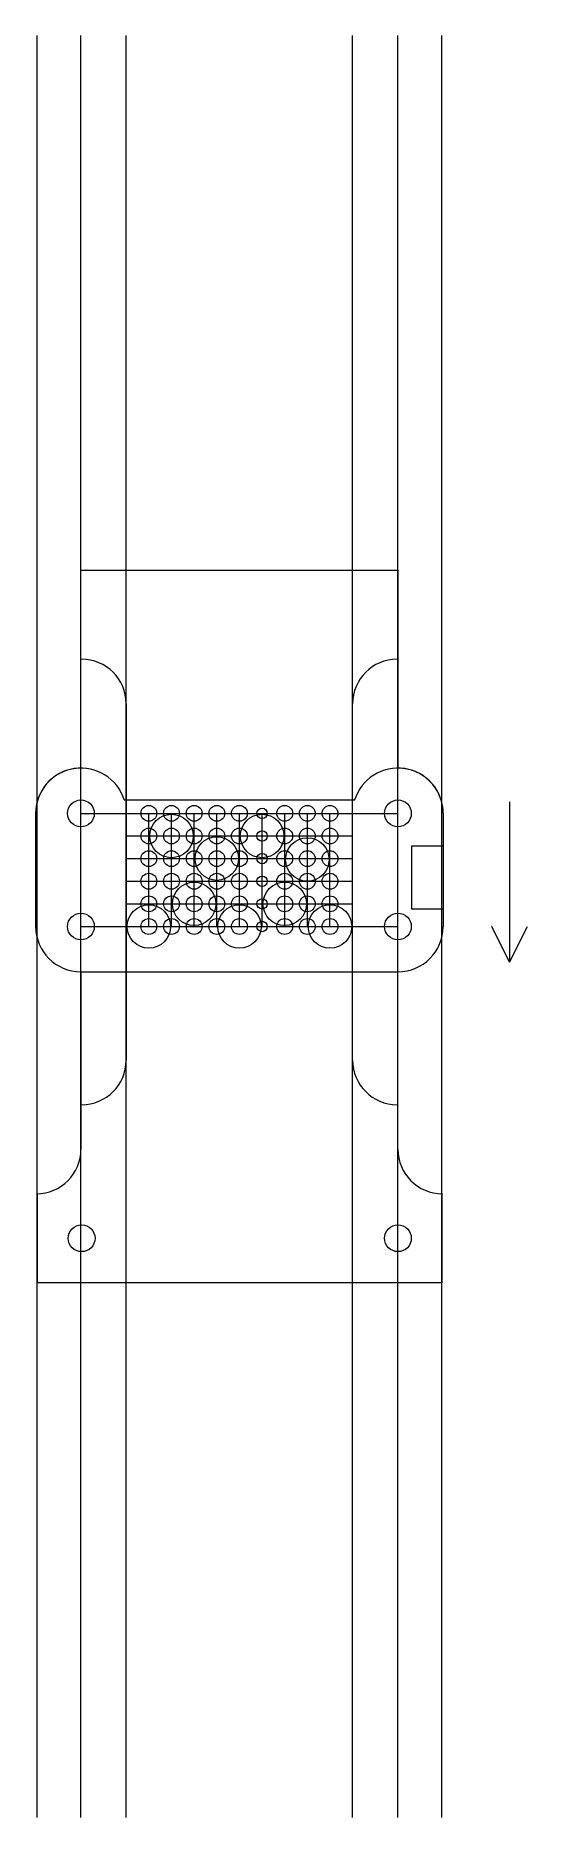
# Model space of a CAD drawing. Header units: millimetres. Extents: x -10 to 45, y -90 to 110.
import ezdxf

# ---------------------------------------------------------------- set-up
doc = ezdxf.new("R2010")
doc.units = ezdxf.units.MM
for name, color, linetype, lineweight, true_color in [('guide', 178, 'Continuous', 0, 0x000000), ('led-mount', 7, 'Continuous', 0, 0xffffff), ('mask', 7, 'Continuous', 0, 0xffffff), ('tape', 5, 'Continuous', 0, 0x0000ff), ('track', 178, 'Continuous', 0, 0x000000)]:
    doc.layers.add(name, color=color, linetype=linetype, lineweight=lineweight, true_color=true_color)

msp = doc.modelspace()

# ---------------------------------------------------------------- linework, layer by layer
at = {"layer": 'guide'}
for p, q in [((-5.08, 27.78), (-5.08, 40)), ((-5, 40), (-5.08, 40)), ((30.48, 40), (30.4, 40)), ((30.48, 40), (30.48, 27.78)), ((0, 35), (0, -5)), ((25.4, -5), (25.4, 35)), ((-10.16, 22.7), (-10.16, 10)), ((35.56, 22.7), (35.56, 10)), ((-5.08, 4.92), (-5.08, -10)), ((30.48, -10), (30.48, 4.92)), ((-5.08, -10), (-5, -10)), ((30.4, -10), (30.48, -10))]:
    msp.add_line(p, q, dxfattribs=at)
for centre in [(-5.08, 22.7), (30.48, 22.7), (-5.08, 10), (30.48, 10)]:
    msp.add_circle(centre, 1.5, dxfattribs=at)
for centre, radius, start, end in [((-5, 35), 5, 0, 90), ((30.4, 35), 5, 90, 180), ((-5.08, 22.7), 5.08, 90, 180), ((30.48, 22.7), 5.08, 0, 90), ((-5.08, 10), 5.08, 180, 270), ((30.48, 10), 5.08, 270, 0), ((-5, -5), 5, 270, 0), ((30.4, -5), 5, 180, 270)]:
    msp.add_arc(centre, radius, start, end, dxfattribs=at)
at = {"layer": 'led-mount'}
for p, q in [((-0.23, 24.2), (25.63, 24.2)), ((-10.16, 22.7), (-10.16, 10)), ((35.56, 22.7), (35.56, 19)), ((32, 19), (32, 12)), ((35.56, 19), (32, 19)), ((32, 12), (35.56, 12)), ((35.56, 12), (35.56, 10)), ((-5.08, 4.92), (30.48, 4.92))]:
    msp.add_line(p, q, dxfattribs=at)
for centre, radius in [((-5.08, 22.7), 1.5), ((30.48, 22.7), 1.5), ((5.08, 20.16), 2.44), ((15.24, 20.16), 2.44), ((10.16, 17.62), 2.44), ((20.32, 17.52), 2.44), ((7.62, 12.54), 2.44), ((17.78, 12.54), 2.44), ((2.54, 10), 2.44), ((12.7, 10), 2.44), ((22.86, 10), 2.44), ((-5.08, 10), 1.5), ((30.48, 10), 1.5)]:
    msp.add_circle(centre, radius, dxfattribs=at)
for centre, start, end in [((-5.08, 22.7), 17.1741, 180), ((30.48, 22.7), 0, 162.8259), ((-5.08, 10), 180, 270), ((30.48, 10), 270, 0)]:
    msp.add_arc(centre, 5.08, start, end, dxfattribs=at)
at = {"layer": 'mask'}
for p, q in [((-0.23, 24.2), (25.63, 24.2)), ((-10.16, 22.7), (-10.16, 10)), ((35.56, 22.7), (35.56, 19)), ((32, 19), (32, 12)), ((35.56, 19), (32, 19)), ((32, 12), (35.56, 12)), ((35.56, 12), (35.56, 10)), ((-5.08, 4.92), (30.48, 4.92))]:
    msp.add_line(p, q, dxfattribs=at)
for centre, radius in [((-5.08, 22.7), 1.5), ((30.48, 22.7), 1.5), ((5.08, 20.16), 0.889), ((15.24, 20.16), 0.584), ((10.16, 17.62), 0.889), ((20.32, 17.62), 0.889), ((7.62, 12.54), 0.889), ((17.78, 12.54), 0.889), ((-5.08, 10), 1.5), ((2.54, 10), 0.889), ((12.7, 10), 0.889), ((22.86, 10), 0.889), ((30.48, 10), 1.5)]:
    msp.add_circle(centre, radius, dxfattribs=at)
for centre, start, end in [((-5.08, 22.7), 17.1741, 180), ((30.48, 22.7), 0, 162.8259), ((-5.08, 10), 180, 270), ((30.48, 10), 270, 0)]:
    msp.add_arc(centre, 5.08, start, end, dxfattribs=at)
at = {"layer": 'tape'}
for p, q in [((-10, -90), (-10, 110)), ((-5.08, -90), (-5.08, 110)), ((0, -90), (0, 110)), ((25.4, -90), (25.4, 110)), ((30.48, -90), (30.48, 110)), ((35.4, -90), (35.4, 110)), ((43, 24), (43, 6)), ((-5.08, 22.7), (30.48, 22.7)), ((2.54, 10), (2.54, 22.7)), ((5.08, 10), (5.08, 22.7)), ((7.62, 10), (7.62, 22.7)), ((10.16, 10), (10.16, 22.7)), ((12.7, 10), (12.7, 22.7)), ((15.24, 10), (15.24, 22.7)), ((17.78, 10), (17.78, 22.7)), ((20.32, 10), (20.32, 22.7)), ((22.86, 10), (22.86, 22.7)), ((0, 20.16), (25.4, 20.16)), ((0, 17.62), (25.4, 17.62)), ((0, 15.08), (25.4, 15.08)), ((0, 12.54), (25.4, 12.54)), ((-5.08, 10), (30.48, 10)), ((43, 6), (41, 10)), ((43, 6), (45, 10))]:
    msp.add_line(p, q, dxfattribs=at)
for centre, radius in [((-5.08, 22.7), 1.5), ((30.48, 22.7), 1.5), ((2.54, 22.7), 0.889), ((5.08, 22.7), 0.889), ((7.62, 22.7), 0.889), ((10.16, 22.7), 0.889), ((12.7, 22.7), 0.889), ((15.24, 22.7), 0.584), ((17.78, 22.7), 0.889), ((20.32, 22.7), 0.889), ((22.86, 22.7), 0.889), ((2.54, 20.16), 0.889), ((5.08, 20.16), 0.889), ((7.62, 20.16), 0.889), ((10.16, 20.16), 0.889), ((12.7, 20.16), 0.889), ((15.24, 20.16), 0.584), ((17.78, 20.16), 0.889), ((20.32, 20.16), 0.889), ((22.86, 20.16), 0.889), ((2.54, 17.62), 0.889), ((5.08, 17.62), 0.889), ((7.62, 17.62), 0.889), ((10.16, 17.62), 0.889), ((12.7, 17.62), 0.889), ((15.24, 17.62), 0.584), ((17.78, 17.62), 0.889), ((20.32, 17.62), 0.889), ((22.86, 17.62), 0.889), ((2.54, 15.08), 0.889), ((5.08, 15.08), 0.889), ((7.62, 15.08), 0.889), ((10.16, 15.08), 0.889), ((12.7, 15.08), 0.889), ((15.24, 15.08), 0.584), ((17.78, 15.08), 0.889), ((20.32, 15.08), 0.889), ((22.86, 15.08), 0.889), ((2.54, 12.54), 0.889), ((5.08, 12.54), 0.889), ((7.62, 12.54), 0.889), ((10.16, 12.54), 0.889), ((12.7, 12.54), 0.889), ((15.24, 12.54), 0.584), ((17.78, 12.54), 0.889), ((20.32, 12.54), 0.889), ((22.86, 12.54), 0.889), ((-5.08, 10), 1.5), ((2.54, 10), 0.889), ((5.08, 10), 0.889), ((7.62, 10), 0.889), ((10.16, 10), 0.889), ((12.7, 10), 0.889), ((15.24, 10), 0.584), ((17.78, 10), 0.889), ((20.32, 10), 0.889), ((22.86, 10), 0.889), ((30.48, 10), 1.5)]:
    msp.add_circle(centre, radius, dxfattribs=at)
at = {"layer": 'track'}
for p, q in [((-5.08, 27.78), (-5.08, 50)), ((-5.08, 50), (30.48, 50)), ((30.48, 50), (30.48, 27.78)), ((-10.16, 22.7), (-10.16, 10)), ((35.56, 22.7), (35.56, 10)), ((-5.08, 4.92), (-5.08, -15)), ((30.48, -15), (30.48, 4.92)), ((-10.08, -20), (-10, -20)), ((-10, -20), (-10, -30)), ((35.4, -20), (35.4, -30)), ((35.48, -20), (35.4, -20)), ((35.4, -30), (-10, -30))]:
    msp.add_line(p, q, dxfattribs=at)
for centre, radius in [((-5.08, 22.7), 1.5), ((30.48, 22.7), 1.5), ((5.08, 20.16), 0.889), ((15.24, 20.16), 0.584), ((10.16, 17.62), 0.889), ((20.32, 17.62), 0.889), ((7.62, 12.54), 0.889), ((17.78, 12.54), 0.889), ((-5.08, 10), 1.5), ((2.54, 10), 0.889), ((12.7, 10), 0.889), ((22.86, 10), 0.889), ((30.48, 10), 1.5), ((-5, -25), 1.5), ((30.48, -25), 1.5)]:
    msp.add_circle(centre, radius, dxfattribs=at)
for centre, radius, start, end in [((-5.08, 22.7), 5.08, 90, 180), ((30.48, 22.7), 5.08, 0, 90), ((-5.08, 10), 5.08, 180, 270), ((30.48, 10), 5.08, 270, 0), ((-10.08, -15), 5, 270, 0), ((35.48, -15), 5, 180, 270)]:
    msp.add_arc(centre, radius, start, end, dxfattribs=at)

doc.saveas('drawing.dxf')
